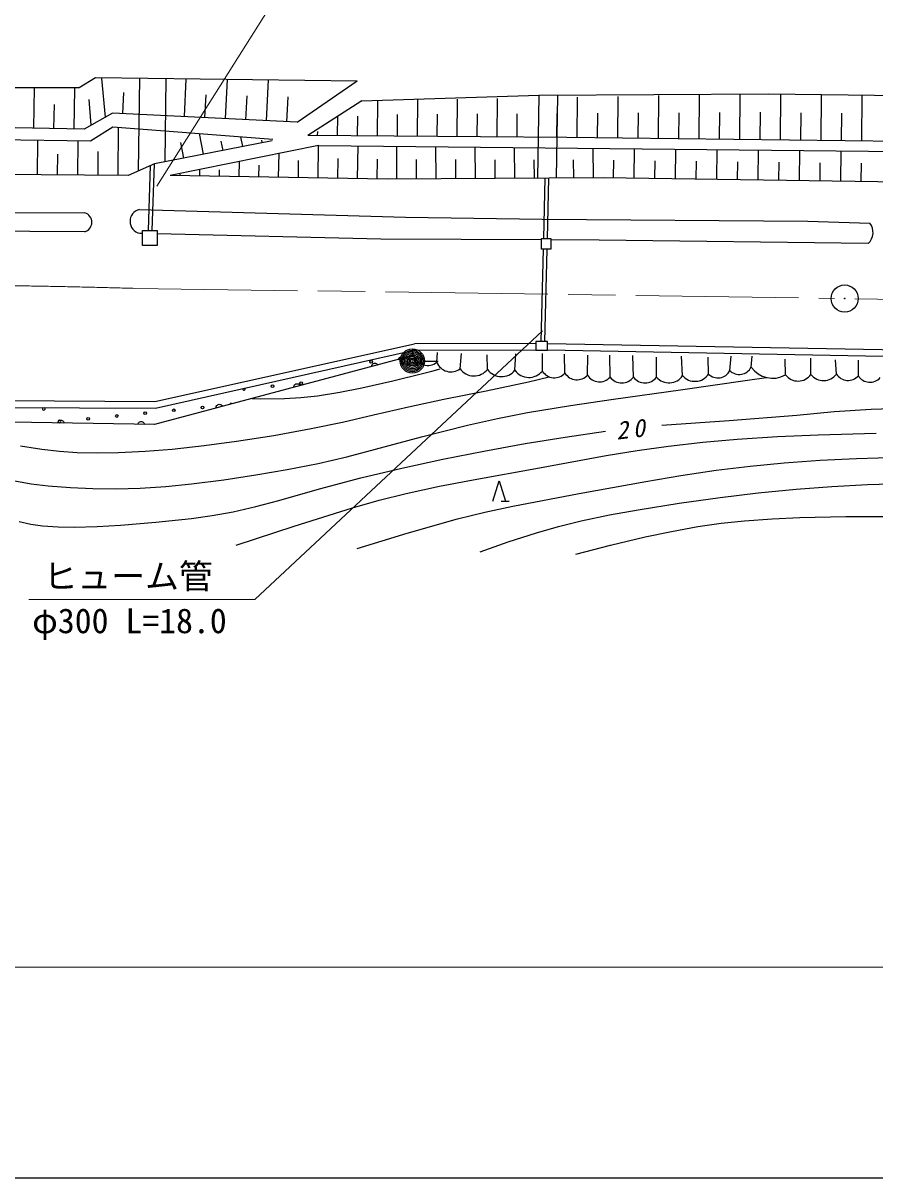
# Model space of a CAD drawing. Units: millimetres, scale not verified. Extents: x 40000 to 680000, y 20000 to 380000.
# Drawn here: x 200668 to 263556, y 205000 to 290203 of the extents above; entities that cross this region are included whole.
import ezdxf
from ezdxf.enums import TextEntityAlignment as Align

# ---------------------------------------------------------------- set-up
doc = ezdxf.new("R2010")
doc.units = ezdxf.units.MM
doc.header["$LTSCALE"] = 1000
doc.linetypes.add('CHAIN', pattern=[18.5, 12, -1.5, 3.5, -1.5])
for name, color, linetype, lineweight in [('M-BGD', 7, 'Continuous', 25), ('M-BMK', 2, 'CHAIN', 13), ('M-BMK-SRVR', 3, 'Continuous', 25), ('M-STR-HTXT', 7, 'Continuous', 13), ('M-TTL-BAND', 7, 'Continuous', 25)]:
    doc.layers.add(name, color=color, linetype=linetype, lineweight=lineweight)
doc.styles.add('ＭＳ ゴシック', font='')
doc.styles.get('ＭＳ ゴシック').set_extended_font_data('MS Gothic')

msp = doc.modelspace()

# ---------------------------------------------------------------- linework, layer by layer
at = {"layer": 'M-BGD'}
for p, q in [((187669, 285442), (204818, 285442)), ((204818, 285442), (206011, 286180)), ((206011, 286180), (225332, 285953)), ((206753, 283270), (206473, 286116)), ((209253, 286142), (209175, 279295)), ((211195, 286119), (211125, 279969)), ((212578, 283303), (212716, 286063)), ((215607, 283152), (215751, 286037)), ((218635, 283000), (218786, 286010)), ((220907, 282887), (225332, 285953)), ((201461, 282455), (201523, 285394)), ((204434, 282391), (204497, 285386)), ((208035, 283530), (208112, 285074)), ((214092, 283227), (214177, 284921)), ((217121, 283076), (217209, 284844)), ((220149, 282925), (220242, 284768)), ((225673, 284477), (238744, 284874)), ((232721, 281823), (232746, 284597)), ((235665, 281797), (235690, 284647)), ((238751, 284874), (238649, 278764)), ((238744, 284874), (255723, 284988)), ((240114, 284883), (240012, 278773)), ((241568, 281742), (241603, 284748)), ((244570, 281706), (244606, 284799)), ((247572, 281671), (247609, 284850)), ((250573, 281635), (250612, 284901)), ((253575, 281599), (253615, 284952)), ((255723, 284988), (288079, 284534)), ((256577, 281564), (256618, 284975)), ((259579, 281528), (259620, 284933)), ((262581, 281492), (262622, 284891)), ((202947, 282423), (202985, 284203)), ((205702, 282674), (205536, 284571)), ((225673, 284477), (221680, 281921)), ((226833, 281876), (226856, 284497)), ((229777, 281849), (229801, 284547)), ((207278, 283568), (205177, 282376)), ((220907, 282887), (207278, 283568)), ((223889, 281902), (223901, 283343)), ((225361, 281889), (225373, 283330)), ((228305, 281862), (228319, 283458)), ((231249, 281836), (231263, 283478)), ((234193, 281810), (234208, 283497)), ((237137, 281784), (237152, 283517)), ((240081, 281758), (240097, 283536)), ((243069, 281724), (243090, 283554)), ((246071, 281689), (246093, 283570)), ((249072, 281653), (249095, 283586)), ((252074, 281617), (252098, 283603)), ((255076, 281582), (255101, 283619)), ((258078, 281546), (258103, 283591)), ((261080, 281510), (261105, 283551)), ((205177, 282376), (191799, 282660)), ((205653, 281524), (207300, 282546)), ((207300, 282546), (219112, 281637)), ((207691, 278973), (207713, 282514)), ((213987, 280530), (213688, 282055)), ((222416, 281915), (222419, 282203)), ((191003, 281694), (205653, 281524)), ((201730, 279011), (201746, 281569)), ((204711, 278992), (204727, 281535)), ((219055, 281524), (210367, 279820)), ((222489, 281182), (211528, 278969)), ((212539, 280246), (212312, 281402)), ((215435, 280814), (215303, 281488)), ((216883, 281098), (216741, 281820)), ((218331, 281382), (218293, 281574)), ((240817, 281751), (221680, 281921)), ((222447, 278775), (222489, 281182)), ((222494, 281183), (282565, 280559)), ((293351, 281126), (240817, 281751)), ((203220, 279002), (203230, 280532)), ((206201, 278983), (206212, 280718)), ((219535, 278827), (219566, 280592)), ((225358, 278723), (225401, 281153)), ((228267, 278690), (228250, 281123)), ((231168, 278710), (231151, 281093)), ((234070, 278731), (234053, 281063)), ((236971, 278752), (236955, 281033)), ((242773, 278793), (242758, 280972)), ((245785, 278764), (245817, 280941)), ((248834, 278719), (248866, 280909)), ((251882, 278673), (251915, 280877)), ((254931, 278628), (254964, 280846)), ((257980, 278582), (258013, 280814)), ((261028, 278537), (261062, 280782)), ((210367, 279820), (208436, 278969)), ((210062, 279686), (209900, 274890)), ((210200, 274890), (210367, 279821)), ((216624, 278878), (216643, 280002)), ((218079, 278852), (218095, 279719)), ((220991, 278801), (221013, 280053)), ((223902, 278749), (223928, 280201)), ((226814, 278698), (226840, 280162)), ((229718, 278700), (229707, 280145)), ((232619, 278721), (232609, 280135)), ((235520, 278741), (235510, 280125)), ((238421, 278762), (238412, 280115)), ((241323, 278783), (241313, 280106)), ((244261, 278787), (244280, 280089)), ((247309, 278741), (247329, 280051)), ((250358, 278696), (250378, 280014)), ((253407, 278651), (253426, 279977)), ((256455, 278605), (256475, 279940)), ((259504, 278560), (259524, 279903)), ((262553, 278514), (262573, 279866)), ((208436, 278969), (190554, 279082)), ((227542, 278685), (211528, 278969)), ((212256, 278956), (212258, 279052)), ((213712, 278930), (213721, 279411)), ((215168, 278904), (215176, 279386)), ((243499, 278798), (227542, 278685)), ((239190, 278768), (239080, 274320)), ((239380, 274312), (239490, 278760)), ((289228, 278117), (243499, 278798)), ((192978, 276272), (205233, 276200)), ((209255, 276452), (228900, 275877)), ((228900, 275877), (238999, 275733)), ((238999, 275733), (258599, 275589)), ((258599, 275589), (263175, 275446)), ((209475, 274686), (209282, 274691)), ((209475, 273800), (209475, 274890)), ((209475, 274890), (210565, 274890)), ((210565, 274890), (210565, 273800)), ((227069, 274260), (210565, 274660)), ((210565, 273800), (209475, 273800)), ((238935, 274207), (227069, 274260)), ((239060, 273514), (238892, 266709)), ((238935, 273514), (238935, 274320)), ((238935, 274320), (239620, 274320)), ((239620, 273514), (238935, 273514)), ((239192, 266702), (239360, 273507)), ((239620, 274320), (239620, 273514)), ((243192, 274188), (239620, 274204)), ((263067, 273936), (243192, 274188)), ((239378, 266709), (238533, 266709)), ((238533, 266709), (238533, 266065)), ((239378, 266065), (239378, 266709)), ((210389, 262293), (229576, 266550)), ((210442, 261793), (229426, 266050)), ((238533, 266065), (229426, 266050)), ((229497, 265657), (229443, 266008)), ((238533, 266565), (229576, 266550)), ((231213, 265179), (231267, 265907)), ((238533, 266065), (239378, 266065)), ((239378, 266565), (265552, 266082)), ((265546, 265582), (239378, 266065)), ((229541, 265705), (210365, 260585)), ((230304, 265269), (231304, 265269)), ((232929, 264700), (233024, 265831)), ((234954, 264644), (234942, 265729)), ((236979, 264588), (237053, 265805)), ((239005, 264532), (239004, 265831)), ((240673, 264382), (240651, 265780)), ((242342, 264232), (242374, 265704)), ((244011, 264082), (243996, 265704)), ((245727, 264082), (245694, 265679)), ((247443, 264082), (247434, 265552)), ((249356, 264194), (249287, 265628)), ((251268, 264307), (251239, 265552)), ((252844, 264560), (252936, 265628)), ((254419, 264813), (254482, 265628)), ((256950, 264250), (256940, 265400)), ((258835, 264279), (258815, 265476)), ((260719, 264307), (260647, 265349)), ((262332, 264175), (262345, 265324)), ((239322, 264059), (239517, 264106)), ((199225, 261850), (210442, 261793)), ((199297, 262350), (210389, 262293)), ((210365, 260585), (199780, 260757)), ((235961, 254940), (236561, 254940))]:
    msp.add_line(p, q, dxfattribs=at)
for points in [[(205225, 274800), (192988, 274872), (179834, 274597)], [(226386, 264836), (226391, 264896), (226408, 264951), (226440, 265016), (226485, 265060), (226537, 265091), (226612, 265111), (226674, 265109), (226734, 265094), (226796, 265054), (226837, 265014), (226870, 264963)], [(217549, 262503), (218168, 262487), (219966, 262501), (221182, 262576), (222403, 262711), (224044, 262970), (225676, 263288), (227970, 263798), (230258, 264368), (230856, 264526), (231462, 264688)], [(200066, 256426), (201277, 256217), (202510, 256066), (204160, 255935), (205812, 255866), (207552, 255852), (209301, 255899), (211205, 256024), (213113, 256211), (215481, 256508), (217855, 256866), (220160, 257264), (222453, 257721), (224574, 258211), (226690, 258762), (230082, 259685), (233490, 260550), (235692, 261039), (237918, 261471), (241085, 261991), (244261, 262453), (249197, 263151), (254142, 263851), (255545, 264051)], [(200468, 259021), (202048, 258771), (203358, 258619), (204673, 258528), (206193, 258492), (207723, 258516), (209693, 258616), (211666, 258776), (214039, 259032), (216415, 259349), (219180, 259787), (221942, 260285), (224241, 260757), (226528, 261289), (229115, 261896), (231725, 262446), (234853, 263065), (237978, 263745), (239518, 264105)], [(220648, 263321), (220653, 263382), (220670, 263437), (220702, 263502), (220747, 263545), (220799, 263577), (220874, 263597), (220936, 263595), (220996, 263580), (221058, 263539), (221099, 263499), (221132, 263449)], [(214912, 261799), (214917, 261860), (214933, 261914), (214965, 261980), (215010, 262023), (215063, 262055), (215137, 262075), (215199, 262073), (215260, 262059), (215321, 262018), (215362, 261979), (215395, 261928)], [(247833, 260546), (252806, 260893), (257788, 261285), (260536, 261536), (263286, 261726), (265553, 261798)], [(203203, 260702), (203224, 260759), (203255, 260807), (203304, 260861), (203359, 260890), (203418, 260907), (203496, 260906), (203554, 260887), (203608, 260856), (203656, 260800), (203686, 260751), (203703, 260693)], [(209137, 260605), (209158, 260662), (209189, 260710), (209237, 260764), (209293, 260794), (209352, 260810), (209429, 260809), (209488, 260790), (209542, 260759), (209590, 260704), (209619, 260654), (209637, 260597)], [(200374, 253419), (201232, 253241), (202110, 253121), (203267, 253038), (204430, 253014), (206141, 253052), (207855, 253149), (210470, 253373), (213097, 253659), (214640, 253870), (216181, 254141), (217863, 254529), (219542, 254977), (222562, 255839), (225607, 256646), (228621, 257360), (231658, 258018), (234686, 258624), (237737, 259173), (240696, 259657), (243662, 260086)], [(216397, 251687), (220679, 253093), (224982, 254444), (226955, 254995), (228953, 255491), (231413, 256030), (233894, 256512), (238800, 257402), (243718, 258296), (246015, 258675), (248320, 258994), (250853, 259275), (253392, 259496), (256374, 259691), (259358, 259826), (263644, 259957)], [(225343, 251445), (229034, 252561), (232742, 253618), (234767, 254122), (236817, 254570), (241722, 255489), (246646, 256371), (249237, 256821), (251846, 257212), (254345, 257511), (256852, 257751), (259513, 257947), (262189, 258085), (265397, 258186)], [(234413, 251200), (236479, 251930), (238571, 252605), (240204, 253068), (241862, 253474), (243966, 253917), (246082, 254301), (249104, 254782), (252143, 255205), (254931, 255538), (257736, 255812), (260376, 256019), (263020, 256166), (265597, 256238)], [(235358, 254940), (235815, 256437), (236273, 254940)], [(241475, 251009), (244023, 251681), (246593, 252295), (248532, 252702), (250491, 253052), (252202, 253298), (253919, 253485), (255961, 253636), (258008, 253727), (261420, 253793), (264829, 253800), (267435, 253761), (270049, 253662), (273130, 253442), (276217, 253160), (279534, 252829), (282842, 252438), (284610, 252172), (286375, 251844), (288176, 251437), (289965, 250972), (292388, 250271), (294803, 249531)]]:
    msp.add_lwpolyline(points, dxfattribs=at)
for centre, radius in [((229404, 265269), 896), ((229404, 265269), 792), ((229404, 265269), 688), ((229404, 265269), 580), ((226367, 265214), 99.5), ((229404, 265269), 477), ((229404, 265269), 351), ((229404, 265269), 243), ((229404, 265269), 140), ((229404, 265269), 27), ((219084, 263424), 99.5), ((221195, 263634), 99.5), ((211801, 261634), 99.5), ((213912, 261844), 99.5), ((205468, 261005), 99.5), ((207579, 261214), 99.5), ((209690, 261424), 99.5)]:
    msp.add_circle(centre, radius, dxfattribs=at)
for centre, radius, start, end in [((205010, 275502), 734, 287.05626, 72.27166), ((209464, 275575), 902, 103.43719, 258.36697), ((262308, 274749), 1112, 313.0453, 38.78288), ((228478, 265424), 99.5, 354.00886, 215.56501), ((230534, 266061), 1113, 201.29735, 307.55756), ((232250, 265583), 1113, 201.29735, 307.55756), ((233963, 265448), 1276, 215.86877, 320.94894), ((235988, 265392), 1276, 215.86877, 320.94894), ((238013, 265336), 1276, 215.86877, 320.94894), ((239895, 265083), 1047, 211.73352, 317.99373), ((241564, 264932), 1047, 211.73352, 317.99373), ((243233, 264782), 1047, 211.73352, 317.99373), ((248357, 264855), 1198, 220.23636, 326.49657), ((250270, 264968), 1198, 220.23636, 326.49657), ((251961, 265024), 997, 226.00008, 332.26028), ((253536, 265277), 997, 226.00008, 332.26028), ((255995, 265929), 1931, 215.29691, 299.64548), ((257882, 264971), 1178, 217.72499, 323.9852), ((259767, 264999), 1178, 217.72499, 323.9852), ((261575, 264846), 1011, 212.21655, 318.47675), ((263188, 264715), 1011, 212.21655, 318.47675), ((244869, 264725), 1072, 216.8699, 323.1301), ((246585, 264725), 1072, 216.8699, 323.1301), ((216973, 263214), 99.5, 167.79042, 37.48771), ((202197, 261745), 99.5, 115.06717, 64.34519), ((216023, 262054), 99.5, 38.61212, 171.28509), ((203357, 260795), 99.5, 285.09629, 253.03553)]:
    msp.add_arc(centre, radius, start, end, dxfattribs=at)
at = {"layer": 'M-BMK'}
for p, q in [((208920, 270632), (260575, 269891)), ((262074, 269869), (360937, 268451))]:
    msp.add_line(p, q, dxfattribs=at)
msp.add_arc((190127, -393476), 664374, 88.37912, 91.81848, dxfattribs=at)
at = {"layer": 'M-BMK-SRVR'}
for radius in [1000, 22.5]:
    msp.add_circle((261325, 269882), radius, dxfattribs=at)
at = {"layer": 'M-STR-HTXT'}
for p, q in [((224391, 300146), (210548, 278182)), ((239004, 267507), (217775, 247669)), ((217775, 247669), (201087, 247669)), ((132573, 220546), (305417, 220546))]:
    msp.add_line(p, q, dxfattribs=at)
at = {"layer": 'M-TTL-BAND'}
msp.add_line((40000, 205000), (579000, 205000), dxfattribs=at)

# ---------------------------------------------------------------- texts
at = {"layer": 'M-BGD', "insert": (244507, 259448), "char_height": 1320, "attachment_point": 7, "rotation": 6.4, "style": 'ＭＳ ゴシック'}
msp.add_mtext('\\T1.37;\\Q15;20', dxfattribs=at)
at = {"layer": 'M-STR-HTXT', "style": 'ＭＳ ゴシック'}
for s, p in [('ヒューム管', (202173, 247928)), ('φ300 L=18.0', (201339, 244638))]:
    msp.add_text(s, height=1833, dxfattribs=at).set_placement(p, align=Align.BOTTOM_LEFT)

doc.saveas('drawing.dxf')
